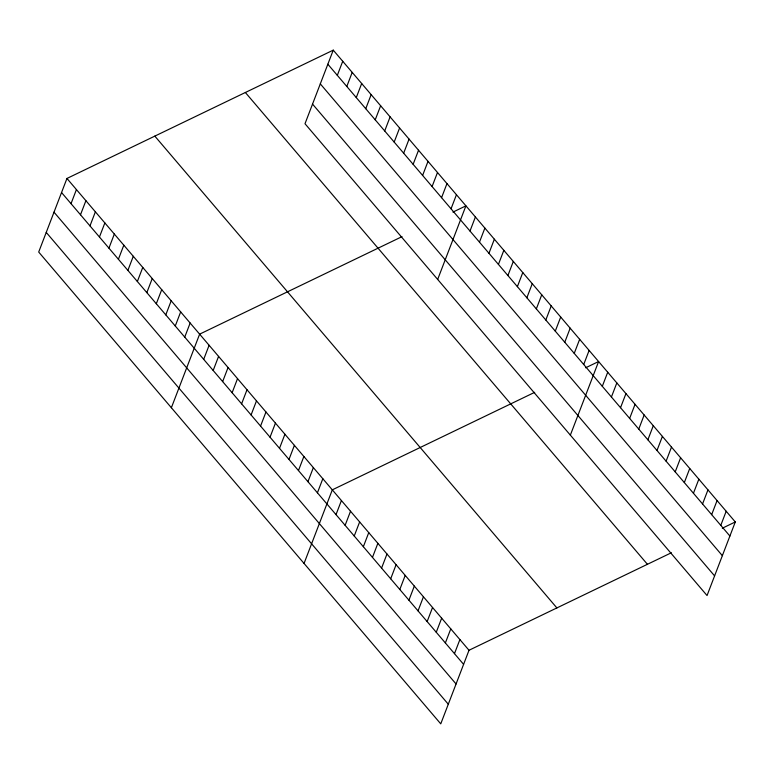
<?xml version="1.0" encoding="UTF-8"?>
<svg xmlns="http://www.w3.org/2000/svg" width="774" height="774" viewBox="0 0 774 774"><rect width="100%" height="100%" fill="white"/><g stroke="black" fill="none" stroke-linecap="round" stroke-linejoin="round"><path stroke-width="1.16" d="M333.246 50.146L304.995 123.734L707.049 595.545L735.3 521.957L333.246 50.146L66.951 178.455L38.7 252.043L440.754 723.854L469.005 650.266L671.387 552.752M71.024 203.659L76.423 189.582M80.496 214.775L85.904 200.698M89.978 225.902L95.376 211.824M99.449 237.018L104.858 222.941M108.931 248.135L114.329 234.058M118.403 259.261L123.811 245.184M127.884 270.378L133.283 256.3M137.356 281.504L142.764 267.427M146.837 292.62L152.236 278.543M156.309 303.747L161.718 289.669M165.791 314.863L171.199 300.786M175.272 325.989L180.671 311.912M184.744 337.106L190.152 323.029M171.373 407.743L199.624 334.155L402.016 236.641M203.697 359.349L209.106 345.272M213.179 370.475L218.578 356.398M337.319 75.349L342.727 61.272M222.651 381.592L228.059 367.515M346.8 86.465L352.199 72.388M232.132 392.718L237.531 378.641M356.272 97.592L361.681 83.515M241.604 403.834L247.012 389.757M365.754 108.708L371.152 94.631M251.086 414.961L256.484 400.884M375.226 119.835L380.634 105.757M260.557 426.077L265.966 412M384.707 130.951L390.106 116.874M270.039 437.204L275.438 423.126M394.179 142.077L399.587 128M279.511 448.32L284.919 434.243M403.66 153.194L409.059 139.117M288.992 459.437L294.391 445.369M413.132 164.32L418.541 150.243M298.464 470.563L303.872 456.486M422.614 175.437L428.012 161.36M307.946 481.68L313.354 467.602M432.086 186.563L437.494 172.486M317.427 492.806L322.826 478.729M441.567 197.68L446.966 183.602M304.056 563.433L332.307 489.845L534.689 392.331M451.039 208.806L456.447 194.729M336.013 514.623L341.421 500.546M437.678 279.433L465.919 205.845L452.945 212.105M345.127 525.314L350.525 511.237M470.002 231.039L475.4 216.972M354.24 536.005L359.639 521.928M479.474 242.165L484.882 228.088M363.354 546.705L368.753 532.628M488.955 253.282L494.354 239.205M372.468 557.396L377.867 543.319M381.582 568.087L386.981 554.02M498.427 264.408L503.835 250.331M390.696 578.788L396.094 564.71M507.908 275.525L513.307 261.448M399.81 589.478L405.208 575.401M517.38 286.651L522.789 272.574M408.914 600.179L414.322 586.102M526.862 297.767L532.26 283.69M418.028 610.87L423.436 596.793M536.334 308.894L541.742 294.817M427.142 621.561L432.55 607.484M545.815 320.01L551.214 305.933M436.255 632.261L441.664 618.184M555.287 331.137L560.695 317.059M445.369 642.952L450.778 628.875M564.768 342.253L570.167 328.176M454.483 653.643L459.891 639.566M574.24 353.379L579.649 339.302M583.722 364.496L589.12 350.419M570.351 435.133L598.602 361.545L585.618 367.795M602.307 386.313L607.716 372.236M611.421 397.004L616.83 382.927M620.535 407.704L625.943 393.627M629.649 418.395L635.057 404.318M638.763 429.086L644.171 415.009M647.877 439.787L653.285 425.71M656.991 450.478L662.399 436.401M666.104 461.169L671.503 447.101M675.218 471.869L680.617 457.792M684.332 482.56L689.731 468.483M693.446 493.261L698.845 479.183M702.56 503.951L707.958 489.874M711.674 514.642L717.072 500.565M720.788 525.343L726.186 511.266M722.316 528.207L735.3 521.957M327.847 64.223L729.892 536.034M320.301 83.863L722.355 555.674M312.541 104.093L714.596 575.904M245.368 92.493L647.422 564.294M154.829 136.118L556.883 607.919M66.951 178.455L469.005 650.266M61.543 192.532L463.597 664.344M54.006 212.173L456.06 683.974M46.237 232.403L448.291 704.214"/></g></svg>
